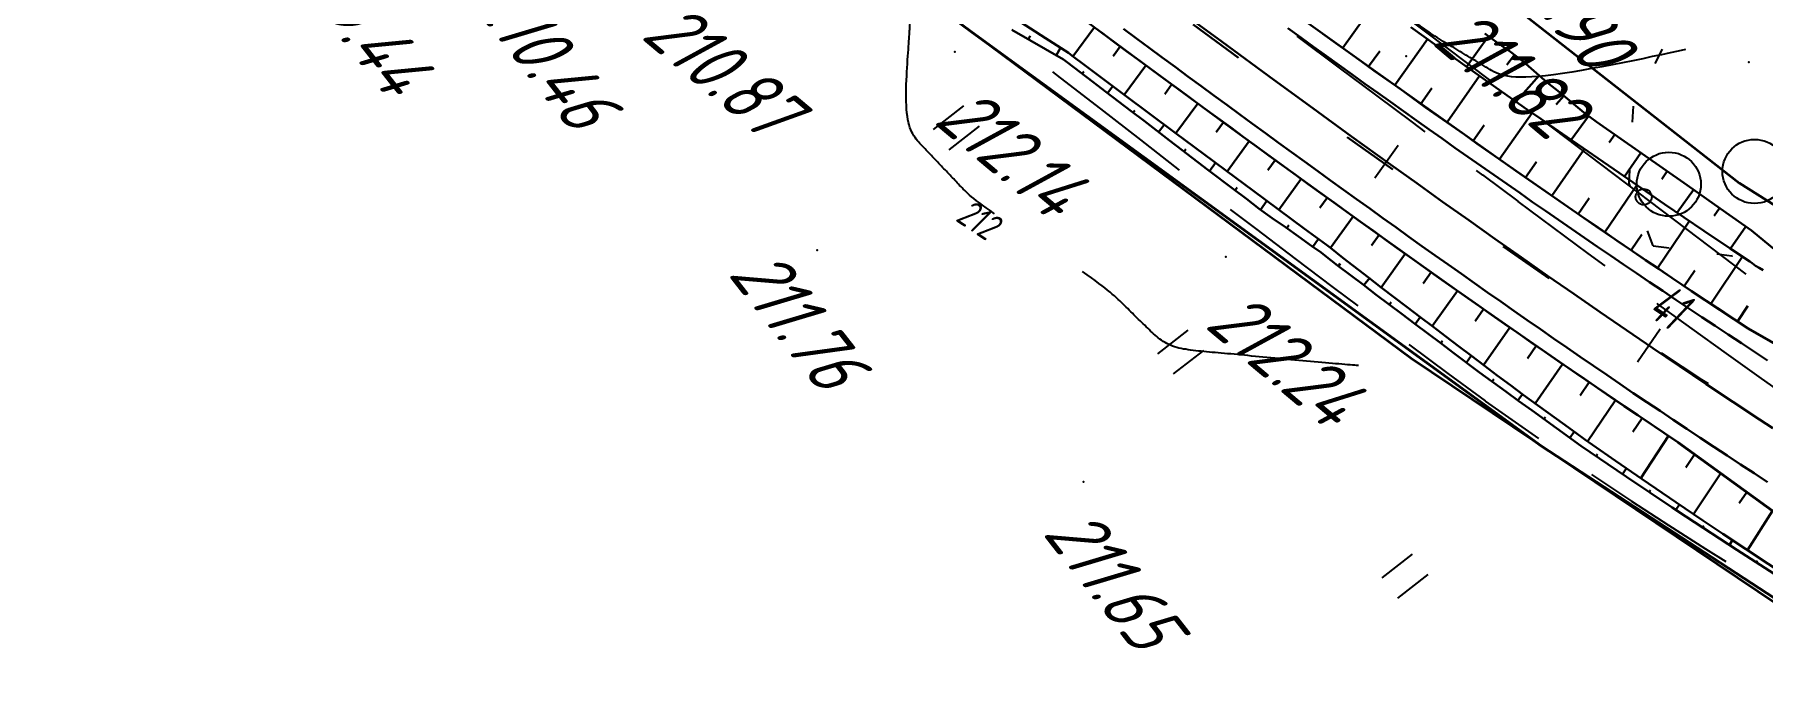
# Model space of a CAD drawing. Header units: millimetres. Extents: x -698 to 8131, y -704 to 4503.
# Drawn here: x 2841.8 to 2949.7, y 2671.2 to 2710.8 of the extents above; entities that cross this region are included whole.
import ezdxf

# ---------------------------------------------------------------- set-up
doc = ezdxf.new("R2010")
doc.units = ezdxf.units.MM
doc.linetypes.add('CONTI', pattern=[0])
doc.linetypes.add('STROT', pattern=[1.7, 0.5, -1.2])
for name, color, linetype, lineweight in [('10', 1, 'Continuous', 35), ('КОПИЯ_ОСЬ_13_ОТКОСЫ', 7, 'Continuous', 30), ('ОСЬ_ВЕРХ_ПОКРЫТИЯ_ГРАНИЦЫ_ПОЛОС', 7, 'Continuous', 30), ('ОСЬ_ВЕРХ_ПОКРЫТИЯ_ОСЬ', 1, 'Continuous', 30)]:
    doc.layers.add(name, color=color, linetype=linetype, lineweight=lineweight)
for name, color, linetype in [('_Ростелеком', 6, 'Continuous'), ('GOR_BDEFAULT', 212, 'CONTI'), ('PI_OTDEFAULT', 172, 'CONTI'), ('PI_TTDEFAULT', 5, 'CONTI'), ('PLN_O', 7, 'CONTI'), ('SIT_LDEFAULT', 7, 'CONTI'), ('ZAPSKDEFAULT', 7, 'CONTI'), ('ОСЬ_ВЕРХ_ПОКРЫТИЯ_ПИКЕТЫ', 1, 'Continuous'), ('разметка', 7, 'Continuous')]:
    doc.layers.add(name, color=color, linetype=linetype)
doc.styles.add('eskd', font='isocpeui.ttf', dxfattribs={"width": 1.2})
doc.styles.add('SHRFT', font='isocpeui.ttf', dxfattribs={"width": 3.5})
doc.styles.get("Standard").update_dxf_attribs({"font": 'isocpeui.ttf'})
doc.styles.add('STYLE1', font='isocpeui.ttf', dxfattribs={"width": 0.9})
doc.linetypes.add('кабель_связи_проект.', pattern='A,10,-1,["/",STYLE1,S=3,R=0,X=0,Y=-1.5],-4.1', length=15.1)

# ---------------------------------------------------------------- blocks, each defined once
blk = doc.blocks.new('BL_2011')
at = {"color": 0}
for p, q in [((0, 0), (0, 2.4)), ((1.6, 0), (1.6, 2.4))]:
    blk.add_line(p, q, dxfattribs=at)
blk = doc.blocks.new('BL_2004')
at = {"color": 0}
blk.add_circle((0, 0), 2, dxfattribs=at)

msp = doc.modelspace()

# ---------------------------------------------------------------- linework, layer by layer
at = {"layer": '10'}
for points in [[(2141.8, 3408.07), (2216.55, 3392.8), (2263.27, 3383.66), (2327.33, 3370.89), (2327.94, 3376.59), (2354.99, 3366.48), (2380.91, 3351.07), (2408.59, 3327.21), (2444.31, 3286.75), (2473.71, 3241.11), (2495.67, 3193.46), (2512.75, 3149.97), (2512.75, 3149.97), (2597.5, 3024.69), (2712.63, 2889.22), (2781.31, 2835.2), (2837.99, 2782.75), (2867.96, 2764.36), (2948.25, 2701.49), (2981.85, 2680.24), (3061.58, 2646.56), (3212.79, 2609.87)], [(3171.83, 2595.07), (3065.79, 2626.56), (3019.84, 2642.18), (2980.38, 2657.15), (2973.56, 2659.73), (2927.75, 2690.53), (2883.11, 2723.71), (2881.54, 2716.9), (2871.69, 2724.98)]]:
    msp.add_lwpolyline(points, dxfattribs=at)
at = {"layer": '_Ростелеком', "linetype": 'кабель_связи_проект.', "lineweight": 40, "ltscale": 0.25}
msp.add_lwpolyline([(2688.57, 2886.45), (2711.71, 2861.19), (2739.29, 2837.98), (2768.77, 2816.91), (2808.29, 2780.67), (2838.67, 2753.15), (2871.28, 2729.33), (2883.11, 2723.71), (2900.32, 2710.92), (2935.88, 2685.07), (2963.05, 2667.33), (2963.05, 2667.33), (2974.75, 2660.25), (2989.85, 2653.56), (3003.67, 2648.32), (3019.84, 2642.18), (3065.79, 2626.56), (3149.95, 2601.57)], dxfattribs=at)
at = {"layer": 'GOR_BDEFAULT', "color": 212, "elevation": 212, "flags": 128}
for points in [[(2944.87, 2709.83), (2944.42, 2709.73), (2943.92, 2709.63), (2943.38, 2709.51), (2942.8, 2709.39), (2942.2, 2709.26), (2941.58, 2709.13), (2940.94, 2709.01), (2940.29, 2708.88), (2939.64, 2708.76), (2939, 2708.64), (2938.37, 2708.53), (2937.77, 2708.42), (2937.19, 2708.33), (2936.64, 2708.26), (2936.14, 2708.19), (2935.68, 2708.15), (2935.27, 2708.12), (2934.9, 2708.1), (2934.56, 2708.1), (2934.27, 2708.11), (2934, 2708.13), (2933.77, 2708.17), (2933.56, 2708.21), (2933.37, 2708.26), (2933.2, 2708.32), (2933.05, 2708.38), (2932.91, 2708.45), (2932.77, 2708.52), (2932.65, 2708.59), (2932.53, 2708.66), (2932.41, 2708.74), (2932.28, 2708.81), (2932.16, 2708.89), (2932.04, 2708.96), (2931.91, 2709.04), (2931.79, 2709.12), (2931.66, 2709.19), (2931.54, 2709.27), (2931.41, 2709.34), (2931.29, 2709.42), (2931.16, 2709.49), (2931.04, 2709.57), (2930.91, 2709.65), (2930.78, 2709.72), (2930.65, 2709.8), (2930.53, 2709.88), (2930.4, 2709.95), (2930.27, 2710.03), (2930.14, 2710.11), (2930.01, 2710.19), (2929.88, 2710.26), (2929.75, 2710.34), (2929.62, 2710.42), (2929.49, 2710.51), (2929.36, 2710.59), (2929.23, 2710.67), (2929.1, 2710.75), (2928.97, 2710.84), (2928.84, 2710.93), (2928.72, 2711.02), (2928.59, 2711.11), (2928.46, 2711.2), (2928.33, 2711.29), (2928.2, 2711.39), (2928.08, 2711.48), (2927.95, 2711.58), (2927.82, 2711.68), (2927.69, 2711.78), (2927.57, 2711.88), (2927.44, 2711.98), (2927.31, 2712.08), (2927.18, 2712.18), (2927.05, 2712.28), (2926.92, 2712.39), (2926.79, 2712.49), (2926.66, 2712.6), (2926.53, 2712.7), (2926.4, 2712.81), (2926.26, 2712.91), (2926.13, 2713.02), (2926, 2713.12), (2925.86, 2713.23), (2925.73, 2713.34), (2925.59, 2713.44), (2925.46, 2713.55), (2925.32, 2713.66), (2925.18, 2713.76), (2925.05, 2713.87), (2924.91, 2713.98), (2924.77, 2714.09), (2924.63, 2714.19), (2924.5, 2714.3), (2924.36, 2714.41), (2924.21, 2714.52), (2924.07, 2714.63), (2923.93, 2714.74), (2923.78, 2714.86), (2923.62, 2714.97), (2923.47, 2715.09), (2923.31, 2715.21), (2923.14, 2715.33), (2922.98, 2715.46), (2922.8, 2715.58), (2922.62, 2715.72), (2922.43, 2715.85), (2922.24, 2715.99), (2922.04, 2716.13), (2921.83, 2716.28), (2921.62, 2716.42), (2921.41, 2716.57), (2921.2, 2716.72), (2920.98, 2716.88), (2920.76, 2717.03), (2920.54, 2717.18), (2920.32, 2717.33), (2920.1, 2717.49), (2919.89, 2717.64), (2919.67, 2717.79), (2919.47, 2717.94), (2919.26, 2718.08), (2919.06, 2718.23), (2918.87, 2718.37), (2918.68, 2718.5), (2918.49, 2718.64), (2918.31, 2718.78), (2918.13, 2718.91), (2917.96, 2719.04), (2917.78, 2719.17), (2917.61, 2719.29), (2917.45, 2719.42), (2917.28, 2719.55), (2917.12, 2719.67), (2916.96, 2719.79), (2916.8, 2719.92), (2916.64, 2720.04), (2916.48, 2720.16), (2916.32, 2720.28), (2916.16, 2720.4), (2916, 2720.52), (2915.84, 2720.64), (2915.69, 2720.76), (2915.53, 2720.88), (2915.38, 2721), (2915.22, 2721.12), (2915.07, 2721.24), (2914.91, 2721.36), (2914.76, 2721.47), (2914.61, 2721.59), (2914.46, 2721.71), (2914.31, 2721.82), (2914.16, 2721.94), (2914.01, 2722.06), (2913.86, 2722.17), (2913.71, 2722.29), (2913.57, 2722.4), (2913.42, 2722.51), (2913.28, 2722.62), (2913.14, 2722.74), (2913, 2722.85), (2912.86, 2722.96), (2912.72, 2723.07), (2912.58, 2723.18), (2912.44, 2723.29), (2912.3, 2723.4), (2912.17, 2723.5), (2912.04, 2723.61), (2911.9, 2723.72), (2911.77, 2723.82), (2911.64, 2723.93), (2911.51, 2724.03), (2911.38, 2724.14), (2911.26, 2724.24), (2911.13, 2724.35), (2911.01, 2724.45), (2910.89, 2724.56), (2910.77, 2724.67), (2910.65, 2724.77), (2910.53, 2724.88), (2910.41, 2724.98), (2910.3, 2725.09), (2910.19, 2725.2), (2910.08, 2725.31), (2909.97, 2725.42), (2909.86, 2725.53), (2909.75, 2725.64), (2909.64, 2725.75), (2909.54, 2725.86), (2909.43, 2725.97), (2909.33, 2726.08), (2909.23, 2726.19), (2909.13, 2726.31), (2909.03, 2726.42), (2908.92, 2726.53), (2908.82, 2726.64), (2908.72, 2726.76), (2908.63, 2726.87), (2908.53, 2726.98), (2908.43, 2727.09), (2908.33, 2727.21), (2908.23, 2727.32), (2908.13, 2727.43), (2908.03, 2727.54), (2907.94, 2727.65), (2907.84, 2727.76), (2907.74, 2727.88), (2907.65, 2727.99), (2907.55, 2728.1), (2907.46, 2728.21), (2907.36, 2728.32), (2907.27, 2728.43), (2907.18, 2728.54), (2907.08, 2728.65), (2906.99, 2728.76), (2906.89, 2728.88), (2906.79, 2729), (2906.69, 2729.13), (2906.58, 2729.27), (2906.47, 2729.41), (2906.35, 2729.57), (2906.23, 2729.74), (2906.09, 2729.92), (2905.95, 2730.12), (2905.8, 2730.34), (2905.65, 2730.57), (2905.48, 2730.83), (2905.3, 2731.1), (2905.11, 2731.39), (2904.91, 2731.7), (2904.7, 2732.02), (2904.5, 2732.35), (2904.28, 2732.68), (2904.07, 2733.02), (2903.85, 2733.37), (2903.64, 2733.71), (2903.42, 2734.04), (2903.22, 2734.37), (2903.01, 2734.69), (2902.82, 2735), (2902.63, 2735.29), (2902.46, 2735.56), (2902.29, 2735.81), (2902.14, 2736.05), (2901.99, 2736.26), (2901.86, 2736.46), (2901.74, 2736.64), (2901.62, 2736.81), (2901.51, 2736.96), (2901.41, 2737.11), (2901.31, 2737.24), (2901.22, 2737.36), (2901.13, 2737.48), (2901.05, 2737.59), (2900.97, 2737.69), (2900.89, 2737.79), (2900.82, 2737.89), (2900.74, 2737.99), (2900.67, 2738.08), (2900.59, 2738.18), (2900.52, 2738.27), (2900.44, 2738.36), (2900.37, 2738.46), (2900.29, 2738.55), (2900.21, 2738.63), (2900.13, 2738.72), (2900.04, 2738.81), (2899.95, 2738.89), (2899.86, 2738.98), (2899.77, 2739.06), (2899.67, 2739.14), (2899.57, 2739.22), (2899.46, 2739.3), (2899.35, 2739.37), (2899.23, 2739.45), (2899.11, 2739.53), (2898.99, 2739.6), (2898.87, 2739.68), (2898.75, 2739.76), (2898.63, 2739.83), (2898.5, 2739.92), (2898.39, 2740), (2898.27, 2740.08), (2898.15, 2740.17), (2898.04, 2740.27), (2897.94, 2740.36), (2897.84, 2740.46), (2897.75, 2740.57), (2897.66, 2740.68), (2897.57, 2740.79), (2897.5, 2740.91), (2897.42, 2741.02), (2897.35, 2741.14), (2897.29, 2741.26), (2897.22, 2741.38), (2897.17, 2741.49), (2897.11, 2741.61), (2897.05, 2741.72), (2897, 2741.82), (2896.95, 2741.93), (2896.9, 2742.02), (2896.85, 2742.12), (2895.6, 2743.98), (2895.44, 2744.23), (2895.27, 2744.51), (2895.08, 2744.82), (2894.89, 2745.13), (2894.69, 2745.46), (2894.49, 2745.8), (2894.28, 2746.15), (2894.08, 2746.49), (2893.87, 2746.84), (2893.67, 2747.17), (2893.47, 2747.5), (2893.28, 2747.82), (2893.1, 2748.11), (2892.93, 2748.39), (2892.78, 2748.64), (2891.69, 2750.12), (2891.16, 2750.55), (2890.63, 2750.97), (2890.08, 2751.39), (2889.47, 2751.87), (2888.73, 2752.42), (2888.68, 2752.46), (2888.63, 2752.5), (2888.56, 2752.54), (2888.49, 2752.59), (2888.4, 2752.63), (2888.3, 2752.68), (2888.18, 2752.74), (2888.04, 2752.79), (2887.87, 2752.86), (2887.67, 2752.92), (2887.44, 2753), (2887.18, 2753.08), (2886.88, 2753.17), (2886.53, 2753.26), (2886.15, 2753.37), (2885.72, 2753.48), (2885.24, 2753.61), (2884.73, 2753.73), (2884.19, 2753.87), (2883.63, 2754.01), (2883.05, 2754.15), (2882.46, 2754.3), (2881.87, 2754.45), (2881.27, 2754.6), (2880.69, 2754.75), (2880.11, 2754.9), (2879.55, 2755.04), (2879.02, 2755.19), (2878.52, 2755.33), (2878.06, 2755.46), (2877.64, 2755.59), (2877.26, 2755.72), (2876.91, 2755.83), (2876.6, 2755.95), (2876.33, 2756.06), (2876.08, 2756.16), (2875.85, 2756.26), (2875.65, 2756.36), (2875.47, 2756.46), (2875.31, 2756.55), (2875.16, 2756.64), (2875.02, 2756.73), (2874.89, 2756.82), (2874.77, 2756.91), (2874.65, 2757), (2874.53, 2757.09), (2874.41, 2757.17), (2874.28, 2757.26), (2874.16, 2757.35), (2874.04, 2757.44), (2873.92, 2757.53), (2873.8, 2757.62), (2873.68, 2757.7), (2873.56, 2757.79), (2873.44, 2757.88), (2873.32, 2757.97), (2873.2, 2758.06), (2873.08, 2758.15), (2872.96, 2758.24), (2872.84, 2758.33), (2872.72, 2758.41), (2872.6, 2758.5), (2872.48, 2758.59), (2872.36, 2758.68), (2872.24, 2758.77), (2872.12, 2758.86), (2872, 2758.95), (2871.89, 2759.03), (2871.77, 2759.12), (2871.65, 2759.21), (2871.54, 2759.3), (2871.42, 2759.39), (2871.31, 2759.47), (2871.19, 2759.56), (2871.08, 2759.65), (2870.96, 2759.73), (2870.85, 2759.82), (2870.74, 2759.91), (2870.62, 2760), (2870.51, 2760.08), (2870.4, 2760.17), (2870.28, 2760.26), (2870.17, 2760.35), (2870.05, 2760.45), (2869.94, 2760.54), (2869.82, 2760.63), (2869.7, 2760.73), (2869.58, 2760.83), (2869.45, 2760.93), (2869.33, 2761.04), (2869.2, 2761.14), (2869.07, 2761.25), (2868.94, 2761.36), (2868.8, 2761.48), (2868.67, 2761.59), (2868.53, 2761.71), (2868.38, 2761.84), (2868.24, 2761.96), (2868.09, 2762.09), (2867.93, 2762.23), (2867.78, 2762.36), (2867.62, 2762.5), (2867.45, 2762.65), (2867.28, 2762.8), (2867.11, 2762.95), (2866.93, 2763.1), (2866.75, 2763.26), (2866.57, 2763.42), (2866.38, 2763.59), (2866.19, 2763.76), (2865.99, 2763.93), (2865.79, 2764.11), (2865.59, 2764.28), (2865.38, 2764.47), (2865.17, 2764.65), (2864.96, 2764.84), (2864.74, 2765.03), (2864.53, 2765.22), (2864.3, 2765.41), (2864.08, 2765.61), (2863.86, 2765.81), (2863.63, 2766.01), (2863.4, 2766.21), (2863.17, 2766.42), (2862.94, 2766.62), (2862.7, 2766.83), (2862.46, 2767.04), (2862.23, 2767.25), (2861.99, 2767.46), (2861.75, 2767.67), (2861.5, 2767.89), (2861.26, 2768.1), (2861.02, 2768.32), (2860.77, 2768.54), (2860.53, 2768.75), (2860.28, 2768.97), (2860.04, 2769.19), (2859.79, 2769.42), (2859.53, 2769.65), (2859.28, 2769.9), (2859.01, 2770.16), (2858.74, 2770.44), (2858.47, 2770.73), (2858.18, 2771.05), (2857.89, 2771.39), (2857.58, 2771.76), (2857.26, 2772.16), (2856.94, 2772.59), (2856.59, 2773.05), (2856.24, 2773.55)], [(2901.74, 2699.58), (2901.46, 2699.77), (2901.21, 2699.94), (2900.99, 2700.11), (2900.79, 2700.25), (2900.61, 2700.39), (2900.45, 2700.52), (2900.31, 2700.63), (2900.18, 2700.74), (2900.07, 2700.84), (2899.97, 2700.94), (2899.88, 2701.03), (2899.79, 2701.11), (2899.71, 2701.19), (2899.63, 2701.27), (2899.56, 2701.35), (2899.49, 2701.43), (2899.41, 2701.51), (2899.34, 2701.59), (2899.26, 2701.67), (2899.19, 2701.75), (2899.11, 2701.83), (2899.03, 2701.91), (2898.96, 2701.99), (2898.88, 2702.07), (2898.81, 2702.15), (2898.73, 2702.23), (2898.65, 2702.31), (2898.58, 2702.39), (2898.5, 2702.47), (2898.42, 2702.55), (2898.34, 2702.63), (2898.27, 2702.72), (2898.19, 2702.8), (2898.11, 2702.88), (2898.03, 2702.96), (2897.95, 2703.05), (2897.87, 2703.13), (2897.8, 2703.21), (2897.72, 2703.29), (2897.64, 2703.38), (2897.56, 2703.46), (2897.48, 2703.54), (2897.4, 2703.63), (2897.32, 2703.71), (2897.24, 2703.79), (2897.16, 2703.88), (2897.08, 2703.96), (2897.01, 2704.05), (2896.93, 2704.14), (2896.85, 2704.24), (2896.78, 2704.34), (2896.71, 2704.45), (2896.64, 2704.56), (2896.58, 2704.68), (2896.52, 2704.82), (2896.46, 2704.96), (2896.41, 2705.12), (2896.37, 2705.28), (2896.33, 2705.47), (2896.3, 2705.66), (2896.27, 2705.87), (2896.25, 2706.1), (2896.24, 2706.34), (2896.23, 2706.59), (2896.22, 2706.84), (2896.22, 2707.11), (2896.23, 2707.37), (2896.23, 2707.64), (2896.24, 2707.91), (2896.26, 2708.18), (2896.27, 2708.44), (2896.28, 2708.7), (2896.3, 2708.95), (2896.31, 2709.19), (2896.33, 2709.41), (2896.34, 2709.63), (2896.36, 2709.83), (2896.37, 2710.02), (2896.38, 2710.19), (2896.39, 2710.36), (2896.4, 2710.51), (2896.41, 2710.65), (2896.42, 2710.78), (2896.43, 2710.9), (2896.44, 2711.01), (2896.45, 2711.11), (2896.45, 2711.2), (2896.46, 2711.28), (2896.46, 2711.35), (2896.47, 2711.41)], [(2924.45, 2690.1), (2924.34, 2690.11), (2924.22, 2690.12), (2924.08, 2690.13), (2923.93, 2690.14), (2923.77, 2690.15), (2923.6, 2690.17), (2923.42, 2690.18), (2923.23, 2690.2), (2923.03, 2690.21), (2922.83, 2690.23), (2922.61, 2690.25), (2922.4, 2690.27), (2922.17, 2690.29), (2921.94, 2690.31), (2921.7, 2690.33), (2921.46, 2690.35), (2921.22, 2690.37), (2920.98, 2690.39), (2920.73, 2690.42), (2920.48, 2690.44), (2920.23, 2690.46), (2919.98, 2690.49), (2919.73, 2690.51), (2919.48, 2690.53), (2919.23, 2690.56), (2918.98, 2690.58), (2918.73, 2690.6), (2918.49, 2690.63), (2918.25, 2690.65), (2918.02, 2690.67), (2917.78, 2690.69), (2917.56, 2690.72), (2917.34, 2690.74), (2917.12, 2690.76), (2916.9, 2690.78), (2916.69, 2690.8), (2916.49, 2690.82), (2916.29, 2690.83), (2916.09, 2690.85), (2915.89, 2690.87), (2915.7, 2690.89), (2915.52, 2690.91), (2915.33, 2690.92), (2915.15, 2690.94), (2914.97, 2690.96), (2914.8, 2690.97), (2914.63, 2690.99), (2914.46, 2691), (2914.3, 2691.02), (2914.14, 2691.04), (2913.98, 2691.06), (2913.83, 2691.08), (2913.67, 2691.11), (2913.53, 2691.13), (2913.39, 2691.16), (2913.25, 2691.19), (2913.11, 2691.23), (2912.98, 2691.27), (2912.85, 2691.31), (2912.73, 2691.36), (2912.61, 2691.42), (2912.49, 2691.48), (2912.38, 2691.54), (2912.27, 2691.6), (2912.17, 2691.68), (2912.06, 2691.75), (2911.96, 2691.83), (2911.86, 2691.91), (2911.77, 2691.99), (2911.67, 2692.07), (2911.58, 2692.16), (2911.48, 2692.25), (2911.39, 2692.34), (2911.3, 2692.43), (2911.2, 2692.52), (2911.11, 2692.61), (2911.01, 2692.71), (2910.92, 2692.8), (2910.82, 2692.89), (2910.73, 2692.98), (2910.63, 2693.08), (2910.54, 2693.17), (2910.44, 2693.27), (2910.34, 2693.36), (2910.25, 2693.46), (2910.15, 2693.55), (2910.05, 2693.65), (2909.95, 2693.74), (2909.85, 2693.84), (2909.76, 2693.94), (2909.66, 2694.03), (2909.55, 2694.13), (2909.45, 2694.23), (2909.34, 2694.34), (2909.22, 2694.45), (2909.09, 2694.56), (2908.95, 2694.68), (2908.8, 2694.8), (2908.63, 2694.94), (2908.45, 2695.08), (2908.25, 2695.23), (2908.03, 2695.4), (2907.79, 2695.57), (2907.52, 2695.76), (2907.23, 2695.96)]]:
    msp.add_lwpolyline(points, dxfattribs=at)
at = {"layer": 'PI_TTDEFAULT', "color": 5}
for p in [(2899.25, 2709.69, 212.14), (2927.44, 2709.41, 211.82), (2948.83, 2709.05, 211.87), (2890.66, 2697.3, 211.76), (2916.18, 2696.88, 212.24), (2907.3, 2682.83, 211.65)]:
    msp.add_point(p, dxfattribs=at)
at = {"layer": 'PLN_O'}
for p, q in [((2919.93, 2717.53), (2932.69, 2707.87)), ((2935.88, 2705.46), (2948.64, 2695.8))]:
    msp.add_line(p, q, dxfattribs=at)
msp.add_circle((2942.26, 2700.63), 0.5, dxfattribs=at)
at = {"layer": 'SIT_LDEFAULT', "color": 7}
for p, q in [((2923.27, 2708.7), (2920.62, 2710.67)), ((2942.98, 2708.96), (2943.43, 2709.85)), ((2905.36, 2708.43), (2905.84, 2708.06)), ((2925.63, 2706.94), (2923.27, 2708.7)), ((2905.84, 2708.06), (2908.35, 2706.12)), ((2927.82, 2705.3), (2925.63, 2706.94)), ((2941.57, 2705.3), (2941.63, 2706.29)), ((2908.35, 2706.12), (2910.84, 2704.19)), ((2928.63, 2704.69), (2927.82, 2705.3)), ((2910.84, 2704.19), (2913.27, 2702.3)), ((2932.22, 2701.99), (2931.83, 2702.28)), ((2934.42, 2700.36), (2932.22, 2702)), ((2941.35, 2701.49), (2941.4, 2702.3)), ((2941.42, 2701.31), (2941.35, 2701.49)), ((2916.45, 2699.85), (2918.11, 2698.59)), ((2936.61, 2698.71), (2934.42, 2700.35)), ((2918.11, 2698.59), (2920.48, 2696.79)), ((2938.79, 2697.1), (2936.61, 2698.71)), ((2942.86, 2697.58), (2942.5, 2698.51)), ((2920.48, 2696.79), (2922.87, 2694.98)), ((2939.86, 2696.32), (2938.79, 2697.1)), ((2942.86, 2697.58), (2943.85, 2697.45)), ((2946.83, 2697.07), (2947.76, 2696.95)), ((2947.76, 2696.95), (2947.81, 2696.98)), ((2922.87, 2694.98), (2924.41, 2693.82)), ((2943.12, 2693.96), (2943.1, 2693.97)), ((2945.28, 2692.39), (2943.12, 2693.96)), ((2947.44, 2690.84), (2945.28, 2692.39)), ((2927.61, 2691.41), (2927.67, 2691.37)), ((2927.66, 2691.36), (2930.04, 2689.59)), ((2949.61, 2689.29), (2947.44, 2690.84)), ((2930.04, 2689.59), (2932.37, 2687.89)), ((2951.23, 2688.15), (2949.61, 2689.28)), ((2932.37, 2687.88), (2934.66, 2686.26)), ((2934.66, 2686.27), (2935.7, 2685.54)), ((2939, 2683.3), (2939.2, 2683.16)), ((2939.2, 2683.16), (2941.49, 2681.63)), ((2941.49, 2681.63), (2943.8, 2680.13)), ((2943.8, 2680.13), (2946.12, 2678.65)), ((2946.12, 2678.65), (2947.39, 2677.85))]:
    msp.add_line(p, q, dxfattribs=at)
at = {"layer": 'КОПИЯ_ОСЬ_13_ОТКОСЫ'}
for points in [[(2788.4, 2805), (2789.1, 2804.41), (2803.21, 2792.61), (2817.43, 2780.93), (2831.76, 2769.38), (2846.19, 2757.95), (2860.72, 2746.66), (2875.35, 2735.5), (2890.08, 2724.46), (2910.75, 2709.17), (2916.81, 2704.72), (2921.27, 2701.47), (2924.93, 2698.83), (2928.2, 2696.49), (2931.07, 2694.46), (2934.57, 2692.01), (2938.09, 2689.58), (2943.51, 2685.9), (2944.42, 2685.3)], [(2836.75, 2775.63), (2851.13, 2764.25), (2865.6, 2753), (2880.17, 2741.88), (2894.84, 2730.89), (2907.06, 2721.84), (2916.35, 2715.08), (2921.2, 2711.56), (2925.65, 2708.37), (2933.37, 2702.9), (2935.82, 2701.19), (2939.29, 2698.79), (2942.78, 2696.41), (2945.25, 2694.75), (2948.78, 2692.41)], [(2892.29, 2718.7), (2904.92, 2710.54), (2906.35, 2709.62), (2906.59, 2709.43), (2907.4, 2708.84), (2909.8, 2707.03), (2913.01, 2704.63), (2915.43, 2702.83), (2916.24, 2702.24), (2917.85, 2701.04), (2918.66, 2700.44), (2920.28, 2699.24), (2921.08, 2698.64), (2922.46, 2697.63), (2922.7, 2697.44), (2923.49, 2696.82), (2925.09, 2695.6), (2925.88, 2694.97), (2927.49, 2693.75), (2928.29, 2693.13), (2929.09, 2692.53), (2929.9, 2691.92), (2930.7, 2691.3), (2931.51, 2690.7), (2932.31, 2690.09), (2933.12, 2689.48), (2933.94, 2688.88), (2934.74, 2688.27), (2937.2, 2686.49), (2938.02, 2685.89), (2938.59, 2685.48), (2940.5, 2684.15), (2942.17, 2683), (2944.27, 2681.57), (2945.95, 2680.43), (2947.21, 2679.58), (2951.45, 2676.78)], [(2923.47, 2709.93), (2925.54, 2712.81)], [(2902.82, 2711.07), (2906.05, 2709.2), (2906.29, 2709.02), (2907.09, 2708.42), (2907.88, 2707.81), (2908.68, 2707.2), (2910.27, 2705.98), (2911.07, 2705.37), (2912.66, 2704.15), (2913.46, 2703.54), (2915.05, 2702.32), (2916.66, 2701.11), (2917.46, 2700.5), (2918.26, 2699.89), (2919.07, 2699.3), (2919.91, 2698.73), (2920.72, 2698.15), (2921.54, 2697.56), (2922.12, 2697.15), (2922.36, 2696.97), (2923.15, 2696.35), (2924.77, 2695.14), (2925.56, 2694.52), (2927.18, 2693.31), (2927.98, 2692.7), (2929.6, 2691.49), (2930.4, 2690.88), (2932.02, 2689.67), (2933.65, 2688.47), (2934.46, 2687.87), (2935.29, 2687.29), (2938.33, 2685.09), (2941.18, 2683.15), (2944.04, 2681.23), (2944.89, 2680.67), (2948.08, 2678.59), (2951.28, 2676.52)], [(2903.85, 2710.48), (2903.97, 2710.69)], [(2907.98, 2711.22), (2906.63, 2709.4)], [(2927.73, 2711.23), (2928.53, 2710.65), (2929.34, 2710.07), (2930.72, 2709.1), (2930.96, 2708.93), (2933.39, 2707.21), (2935.01, 2706.06), (2935.83, 2705.51), (2937.46, 2704.38), (2940.72, 2702.14), (2943.57, 2700.18), (2946.02, 2698.52), (2947.66, 2697.41), (2948.89, 2696.59), (2949.03, 2696.49), (2949.25, 2696.33), (2949.48, 2696.19), (2949.71, 2696.05)], [(2927.73, 2711.23), (2928.53, 2710.65), (2929.34, 2710.07), (2930.72, 2709.1), (2930.96, 2708.93), (2933.39, 2707.21), (2935.01, 2706.06), (2935.83, 2705.51), (2937.46, 2704.38), (2940.72, 2702.14), (2943.57, 2700.18), (2946.02, 2698.52), (2947.66, 2697.41), (2948.89, 2696.59), (2949.03, 2696.49), (2949.25, 2696.33), (2949.48, 2696.19), (2949.71, 2696.05)], [(2932.57, 2710.67), (2931.21, 2708.75)], [(2932.34, 2710.84), (2933.14, 2710.26), (2933.95, 2709.69), (2934.73, 2709.08), (2936.23, 2707.78), (2937.01, 2707.17), (2938.52, 2705.89), (2939.32, 2705.31), (2944.98, 2701.36), (2947.39, 2699.65), (2949, 2698.53), (2950.53, 2697.27)], [(2905.58, 2709.47), (2905.85, 2709.94)], [(2909.59, 2710.03), (2909.14, 2709.42)], [(2925.09, 2708.77), (2925.78, 2709.73)], [(2926.72, 2707.61), (2928.76, 2710.49)], [(2907.21, 2708.32), (2907.32, 2708.46)], [(2911.19, 2708.84), (2909.84, 2707)], [(2934.19, 2709.5), (2933.71, 2708.88)], [(2908.8, 2707.1), (2909.13, 2707.54)], [(2912.81, 2707.66), (2912.36, 2707.04)], [(2928.35, 2706.45), (2929.03, 2707.41)], [(2929.99, 2705.29), (2932.02, 2708.18)], [(2935.73, 2708.21), (2934.29, 2706.57)], [(2914.42, 2706.47), (2913.05, 2704.61)], [(2937.27, 2706.95), (2936.8, 2706.39)], [(2910.39, 2705.89), (2910.5, 2706.03)], [(2916.03, 2705.29), (2915.57, 2704.67)], [(2933.25, 2702.98), (2935.3, 2705.87)], [(2938.82, 2705.68), (2937.74, 2704.19)], [(2911.98, 2704.67), (2912.33, 2705.14)], [(2917.64, 2704.11), (2916.27, 2702.21)], [(2931.62, 2704.14), (2932.3, 2705.1)], [(2940.45, 2704.52), (2940.1, 2704.02)], [(2913.57, 2703.46), (2913.69, 2703.62)], [(2936.53, 2700.7), (2938.56, 2703.63)], [(2942.09, 2703.38), (2941.06, 2701.9)], [(2915.15, 2702.24), (2915.54, 2702.75)], [(2919.26, 2702.93), (2918.8, 2702.3)], [(2934.89, 2701.84), (2935.56, 2702.81)], [(2943.73, 2702.23), (2943.39, 2701.74)], [(2916.75, 2701.04), (2916.88, 2701.21)], [(2920.88, 2701.75), (2919.48, 2699.83)], [(2939.83, 2698.43), (2941.84, 2701.37)], [(2945.37, 2701.08), (2944.35, 2699.65)], [(2918.34, 2699.83), (2918.74, 2700.38)], [(2922.5, 2700.58), (2922.04, 2699.94)], [(2938.18, 2699.56), (2938.85, 2700.54)], [(2947, 2699.93), (2946.66, 2699.45)], [(2919.98, 2698.68), (2920.11, 2698.86)], [(2924.12, 2699.41), (2922.7, 2697.44)], [(2943.13, 2696.18), (2945.12, 2699.13)], [(2948.64, 2698.78), (2947.67, 2697.4)], [(2921.6, 2697.51), (2921.95, 2698)], [(2925.75, 2698.25), (2925.27, 2697.59)], [(2941.48, 2697.3), (2942.15, 2698.28)], [(2927.37, 2697.08), (2925.87, 2694.98)], [(2946.45, 2693.95), (2948.42, 2696.9)], [(2923.2, 2696.31), (2923.32, 2696.47)], [(2924.8, 2695.11), (2925.15, 2695.55)], [(2929, 2695.92), (2928.5, 2695.22)], [(2944.79, 2695.06), (2945.45, 2696.04)], [(2930.63, 2694.77), (2929.06, 2692.55)], [(2926.39, 2693.9), (2926.5, 2694.05)], [(2932.27, 2693.62), (2931.75, 2692.87)], [(2948.12, 2692.84), (2948.77, 2693.83)], [(2927.99, 2692.69), (2928.31, 2693.12)], [(2933.91, 2692.47), (2932.27, 2690.12)], [(2929.59, 2691.49), (2929.7, 2691.64)], [(2935.55, 2691.33), (2935.01, 2690.54)], [(2931.19, 2690.29), (2931.5, 2690.71)], [(2937.2, 2690.19), (2935.49, 2687.72)], [(2932.8, 2689.1), (2932.9, 2689.24)], [(2938.85, 2689.06), (2938.29, 2688.23)], [(2934.4, 2687.91), (2934.7, 2688.3)], [(2940.5, 2687.94), (2938.76, 2685.36)], [(2936.03, 2686.75), (2936.13, 2686.88)], [(2937.65, 2685.58), (2937.93, 2685.96)], [(2942.16, 2686.82), (2941.58, 2685.96)], [(2943.81, 2685.7), (2942.08, 2683.07)], [(2939.29, 2684.43), (2939.38, 2684.56)], [(2940.94, 2683.31), (2941.19, 2683.68)], [(2945.48, 2684.6), (2944.9, 2683.72)], [(2947.07, 2683.37), (2945.38, 2680.81)], [(2942.6, 2682.19), (2942.69, 2682.32)], [(2948.69, 2682.19), (2948.23, 2681.5)], [(2944.27, 2681.08), (2944.49, 2681.42)], [(2950.31, 2681.02), (2948.74, 2678.57)], [(2945.94, 2679.98), (2946.01, 2680.09)], [(2947.61, 2678.89), (2947.81, 2679.19)], [(2949.29, 2677.8), (2949.36, 2677.9)]]:
    msp.add_lwpolyline(points, dxfattribs=at)
at = {"layer": 'КОПИЯ_ОСЬ_13_ОТКОСЫ', "lineweight": 40, "ltscale": 7}
for points in [[(2948.78, 2692.41), (2957.45, 2687.43)], [(2944.42, 2685.29), (2952.57, 2679.38)]]:
    msp.add_lwpolyline(points, dxfattribs=at)
at = {"layer": 'ОСЬ_ВЕРХ_ПОКРЫТИЯ_ГРАНИЦЫ_ПОЛОС', "linetype": 'Continuous', "lineweight": 30}
for points in [[(2944.42, 2685.29), (2944.4, 2685.31), (2943.56, 2685.87), (2942.72, 2686.43), (2941.89, 2686.99), (2941.05, 2687.55), (2940.22, 2688.12), (2939.39, 2688.69), (2938.56, 2689.26), (2937.73, 2689.82), (2936.9, 2690.4), (2936.07, 2690.97), (2935.24, 2691.54), (2934.42, 2692.11), (2933.59, 2692.69), (2932.77, 2693.27), (2931.94, 2693.84), (2931.12, 2694.42), (2930.3, 2695), (2929.48, 2695.58), (2928.66, 2696.16), (2927.84, 2696.75), (2927.02, 2697.33), (2926.21, 2697.91), (2925.39, 2698.5), (2924.58, 2699.08), (2923.76, 2699.67), (2922.95, 2700.26), (2922.13, 2700.84), (2921.32, 2701.43), (2920.51, 2702.02), (2919.7, 2702.61), (2918.89, 2703.2), (2918.07, 2703.79), (2917.26, 2704.38), (2916.46, 2704.98), (2915.65, 2705.57), (2914.84, 2706.16), (2914.03, 2706.75), (2913.22, 2707.35), (2912.42, 2707.94), (2911.61, 2708.53), (2910.8, 2709.13), (2910, 2709.72), (2909.19, 2710.32), (2908.39, 2710.91)], [(2949.99, 2682.82), (2949.15, 2683.37), (2948.31, 2683.92), (2947.47, 2684.47), (2946.63, 2685.03), (2945.79, 2685.58), (2944.95, 2686.14), (2944.11, 2686.7), (2943.28, 2687.26), (2942.45, 2687.82), (2941.61, 2688.38), (2940.78, 2688.95), (2939.95, 2689.51), (2939.12, 2690.08), (2938.29, 2690.65), (2937.46, 2691.22), (2936.64, 2691.79), (2935.81, 2692.36), (2934.99, 2692.94), (2934.16, 2693.51), (2933.34, 2694.09), (2932.52, 2694.66), (2931.7, 2695.24), (2930.88, 2695.82), (2930.06, 2696.4), (2929.24, 2696.98), (2928.42, 2697.56), (2927.61, 2698.14), (2926.79, 2698.73), (2925.97, 2699.31), (2925.16, 2699.9), (2924.34, 2700.48), (2923.53, 2701.07), (2922.72, 2701.66), (2921.91, 2702.24), (2921.09, 2702.83), (2920.28, 2703.42), (2919.47, 2704.01), (2918.66, 2704.6), (2917.85, 2705.19), (2917.05, 2705.78), (2916.24, 2706.38), (2915.43, 2706.97), (2914.62, 2707.56), (2913.81, 2708.15), (2913.01, 2708.75), (2912.2, 2709.34), (2911.4, 2709.93), (2910.59, 2710.53), (2909.78, 2711.12)]]:
    msp.add_lwpolyline(points, dxfattribs=at)
at = {"layer": 'ОСЬ_ВЕРХ_ПОКРЫТИЯ_ГРАНИЦЫ_ПОЛОС', "linetype": 'Continuous'}
for points in [[(2950, 2690.41), (2949.18, 2690.95), (2948.36, 2691.49), (2947.54, 2692.03), (2946.72, 2692.57), (2945.9, 2693.12), (2945.08, 2693.66), (2944.26, 2694.21), (2943.45, 2694.76), (2942.63, 2695.31), (2941.82, 2695.86), (2941, 2696.41), (2940.19, 2696.96), (2939.38, 2697.52), (2938.57, 2698.08), (2937.75, 2698.63), (2936.94, 2699.19), (2936.13, 2699.75), (2935.33, 2700.31), (2934.52, 2700.88), (2933.71, 2701.44), (2932.9, 2702), (2932.1, 2702.57), (2931.29, 2703.14), (2930.48, 2703.7), (2929.68, 2704.27), (2928.87, 2704.84), (2928.07, 2705.41), (2927.27, 2705.98), (2926.46, 2706.56), (2925.66, 2707.13), (2924.86, 2707.7), (2924.06, 2708.28), (2923.25, 2708.85), (2922.45, 2709.43), (2921.65, 2710), (2920.85, 2710.58), (2920.05, 2711.16)], [(2922.24, 2710.81), (2923.04, 2710.24), (2923.84, 2709.66), (2924.64, 2709.09), (2925.44, 2708.51), (2926.25, 2707.94), (2927.05, 2707.37), (2927.85, 2706.79), (2928.65, 2706.22), (2929.46, 2705.65), (2930.26, 2705.09), (2931.07, 2704.52), (2931.87, 2703.95), (2932.68, 2703.38), (2933.48, 2702.82), (2934.29, 2702.26), (2935.09, 2701.69), (2935.9, 2701.13), (2936.71, 2700.57), (2937.52, 2700.01), (2938.33, 2699.45), (2939.14, 2698.9), (2939.95, 2698.34), (2940.76, 2697.79), (2941.57, 2697.23), (2942.38, 2696.68), (2943.2, 2696.13), (2944.01, 2695.58), (2944.83, 2695.04), (2945.64, 2694.49), (2946.46, 2693.95), (2947.28, 2693.4), (2948.1, 2692.86), (2948.78, 2692.41)]]:
    msp.add_lwpolyline(points, dxfattribs=at)
at = {"layer": 'ОСЬ_ВЕРХ_ПОКРЫТИЯ_ОСЬ'}
msp.add_lwpolyline([(2911.12, 2713.86), (2915.95, 2710.31), (2919.18, 2707.94), (2921.6, 2706.17), (2924.03, 2704.41), (2926.46, 2702.66), (2928.09, 2701.49), (2929.71, 2700.33), (2931.34, 2699.17), (2932.97, 2698.01), (2934.61, 2696.86), (2936.25, 2695.71), (2937.89, 2694.57), (2939.54, 2693.43), (2941.19, 2692.3), (2942.84, 2691.18), (2944.49, 2690.06), (2946.16, 2688.94), (2947.82, 2687.83), (2949.49, 2686.73), (2950.33, 2686.18)], dxfattribs=at)
at = {"layer": 'ОСЬ_ВЕРХ_ПОКРЫТИЯ_ПИКЕТЫ'}
for p, q in [((2925.48, 2701.82), (2926.94, 2703.85)), ((2941.88, 2690.32), (2943.28, 2692.38)), ((2941.88, 2690.32), (2943.28, 2692.38))]:
    msp.add_line(p, q, dxfattribs=at)
at = {"layer": 'разметка', "linetype": 'STROT', "lineweight": 30, "ltscale": 7}
msp.add_lwpolyline([(2531.62, 3096.83), (2551.97, 3067.02, 0.00543), (2568.11, 3044.31, 0.01189), (2568.11, 3044.31, 0.000612), (2568.11, 3044.31, 0.019467), (2623.53, 2974.61, 0.000292), (2623.53, 2974.61), (2623.53, 2974.61), (2676.45, 2913.52, 0.016638), (2703.37, 2883.94, 0.021736), (2737.42, 2853.38), (2790.96, 2808.07, 0.01625), (2892.85, 2727.39), (2904.69, 2718.62, 0.037498), (2979.53, 2668.8, 0.010492), (2990.78, 2663.14, 0.037499), (3075.38, 2632.71), (3091.26, 2627.88), (3091.26, 2627.88, 0.001669), (3126.49, 2617.21), (3126.49, 2617.21)], format="xyb", dxfattribs=at)

# ---------------------------------------------------------------- block references
at = {"layer": 'ZAPSKDEFAULT', "color": 7, "rotation": 307.9999999999999}
for name, p in [('BL_2011', (2897.93, 2704.83)), ('BL_2004', (2943.83, 2701.42)), ('BL_2004', (2949.18, 2702.22)), ('BL_2011', (2911.93, 2690.83)), ('BL_2011', (2925.93, 2676.83))]:
    msp.add_blockref(name, p, dxfattribs=at)

# ---------------------------------------------------------------- texts
at = {"layer": 'GOR_BDEFAULT', "color": 212, "style": 'SHRFT', "width": 0.75}
msp.add_text('212', height=1.722, rotation=326.4732, dxfattribs=at).set_placement((2899.23, 2699.18, 212))
at = {"layer": 'PI_OTDEFAULT', "color": 172, "style": 'eskd', "oblique": 10, "width": 0.8}
for s, rotation, p in [('209.44', 308, (2857.11, 2715.33)), ('212.90', 308, (2932.59, 2716.2)), ('210.46', 308, (2869.12, 2712.58)), ('210.87', 320, (2879.59, 2710.59)), ('211.82', 320, (2928.97, 2710.22)), ('212.14', 320, (2897.86, 2705.28)), ('211.76', 308, (2885.05, 2695.8)), ('212.24', 320, (2914.78, 2692.53)), ('211.65', 308, (2904.69, 2679.61))]:
    msp.add_text(s, height=3.5, rotation=rotation, dxfattribs=at).set_placement(p)
at = {"layer": 'ОСЬ_ВЕРХ_ПОКРЫТИЯ_ПИКЕТЫ', "width": 0.6}
msp.add_text('41', height=2.5, rotation=325.7995, dxfattribs=at).set_placement((2942.39, 2693.29))

doc.saveas('drawing.dxf')
